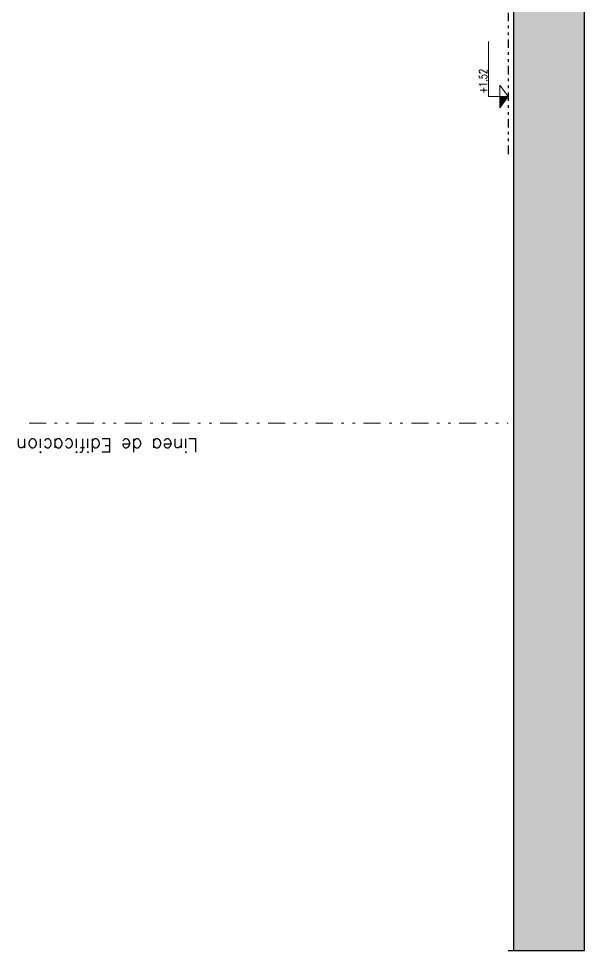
# Model space of a CAD drawing. Header units: millimetres. Extents: x 2828 to 3406, y 849 to 1266.
# Drawn here: x 3192.68 to 3213.84, y 1050.39 to 1085.27 of the extents above; entities that cross this region are included whole.
import ezdxf

# ---------------------------------------------------------------- set-up
doc = ezdxf.new("R2010")
doc.units = ezdxf.units.MM
doc.linetypes.add('DIVIDE2', pattern=[15.875, 6.35, -3.175, 0, -3.175, 0, -3.175])
for name, color, linetype, lineweight in [('0.10', 161, 'Continuous', 9), ('0.30', 1, 'Continuous', 25), ('arq cotas', 152, 'Continuous', 13), ('gral texto', 70, 'Continuous', 5), ('hatch color', 26, 'Continuous', 13), ('LM', 3, 'DIVIDE2', 9)]:
    doc.layers.add(name, color=color, linetype=linetype, lineweight=lineweight)
doc.styles.add('1.500', font='technic_.ttf', dxfattribs={"height": 1.5})
doc.styles.add('100', font='romans.shx', dxfattribs={"width": 0.75, "height": 0.2})

msp = doc.modelspace()

# ---------------------------------------------------------------- hatches: boundary and pattern name
at = {"layer": 'arq cotas'}
h = msp.add_hatch(color=256, dxfattribs=at)
h.dxf.hatch_style = 1
h.paths.add_polyline_path([(3210.986, 1082.355), (3210.675, 1082.355), (3210.675, 1081.932)])
at = {"layer": 'hatch color', "true_color": 0x696969}
h = msp.add_hatch(dxfattribs=at)
h.set_pattern_fill('EARTH', color=251, scale=0.07, angle=315, style=0)
h.set_pattern_definition([(45, (2696.8556, 1340.46823), (9e-16, 0.62861793), [0.4445, -0.4445]), (45, (2696.73773, 1340.5861), (9e-16, 0.62861793), [0.4445, -0.4445]), (45, (2696.61986, 1340.70396), (9e-16, 0.62861793), [0.4445, -0.4445]), (135, (2696.61986, 1340.78254), (-0.62861793, 9e-16), [0.4445, -0.4445]), (135, (2696.73773, 1340.9004), (-0.62861793, 9e-16), [0.4445, -0.4445]), (135, (2696.8556, 1341.01827), (-0.62861793, 9e-16), [0.4445, -0.4445])])
h.paths.add_polyline_path([(3211.186, 1050.39), (3213.837, 1050.39), (3213.837, 1266.01), (3210.986, 1266.01), (3210.986, 1086.403), (3211.186, 1086.403)])

# ---------------------------------------------------------------- linework, layer by layer
at = {"linetype": 'DIVIDE2', "ltscale": 0.05}
msp.add_line((3210.987, 1089.463, -101.167), (3210.987, 1080.067, -101.167), dxfattribs=at)
at = {"layer": '0.10', "color": 251, "true_color": 0x696969}
msp.add_line((3211.183, 1230.619, 101.167), (3211.183, 1070.121, 101.167), dxfattribs=at)
msp.add_line((3211.183, 1230.619, 101.167), (3211.183, 1070.121, 101.167), dxfattribs=at)
at = {"layer": '0.30'}
msp.add_line((3211.186, 1086.403), (3211.186, 1050.39), dxfattribs=at)
at = {"layer": '0.30', "elevation": 101.167}
msp.add_lwpolyline([(3210.986, 1050.39), (3213.837, 1050.39), (3213.837, 1266.01), (3210.986, 1266.01), (3210.986, 1213.8)], dxfattribs=at)
msp.add_lwpolyline([(3210.986, 1050.39), (3213.837, 1050.39), (3213.837, 1266.01), (3210.986, 1266.01), (3210.986, 1213.8)], dxfattribs=at)
at = {"layer": 'arq cotas', "elevation": 202.333}
for points in [[(3210.986, 1082.355), (3210.251, 1082.355), (3210.251, 1084.412)], [(3210.675, 1082.778), (3210.986, 1082.355)], [(3210.675, 1081.932), (3210.675, 1082.778)], [(3210.675, 1081.932), (3210.986, 1082.355)]]:
    msp.add_lwpolyline(points, dxfattribs=at)
at = {"layer": 'LM', "ltscale": 0.1}
msp.add_line((3193.069, 1070.121, 101.167), (3210.983, 1070.121, 101.167), dxfattribs=at)
msp.add_line((3193.069, 1070.121, 101.167), (3210.983, 1070.121, 101.167), dxfattribs=at)

# ---------------------------------------------------------------- texts
at = {"layer": 'arq cotas', "insert": (3210.201, 1082.926, 202.333), "char_height": 0.3, "width": 13.70066, "attachment_point": 8, "rotation": 90, "style": '100'}
msp.add_mtext('+1.52', dxfattribs=at)
at = {"layer": 'gral texto', "insert": (3199.385, 1069.035, 101.167), "char_height": 0.5, "attachment_point": 1, "rotation": 180, "style": '1.500'}
msp.add_mtext_dynamic_manual_height_columns('{\\Fromans|c0;Linea de Edificacion}', width=53.27532, gutter_width=10, heights=[0], dxfattribs=at)
msp.add_mtext_dynamic_manual_height_columns('{\\Fromans|c0;Linea de Edificacion}', width=53.27532, gutter_width=10, heights=[0], dxfattribs=at)

doc.saveas('drawing.dxf')
